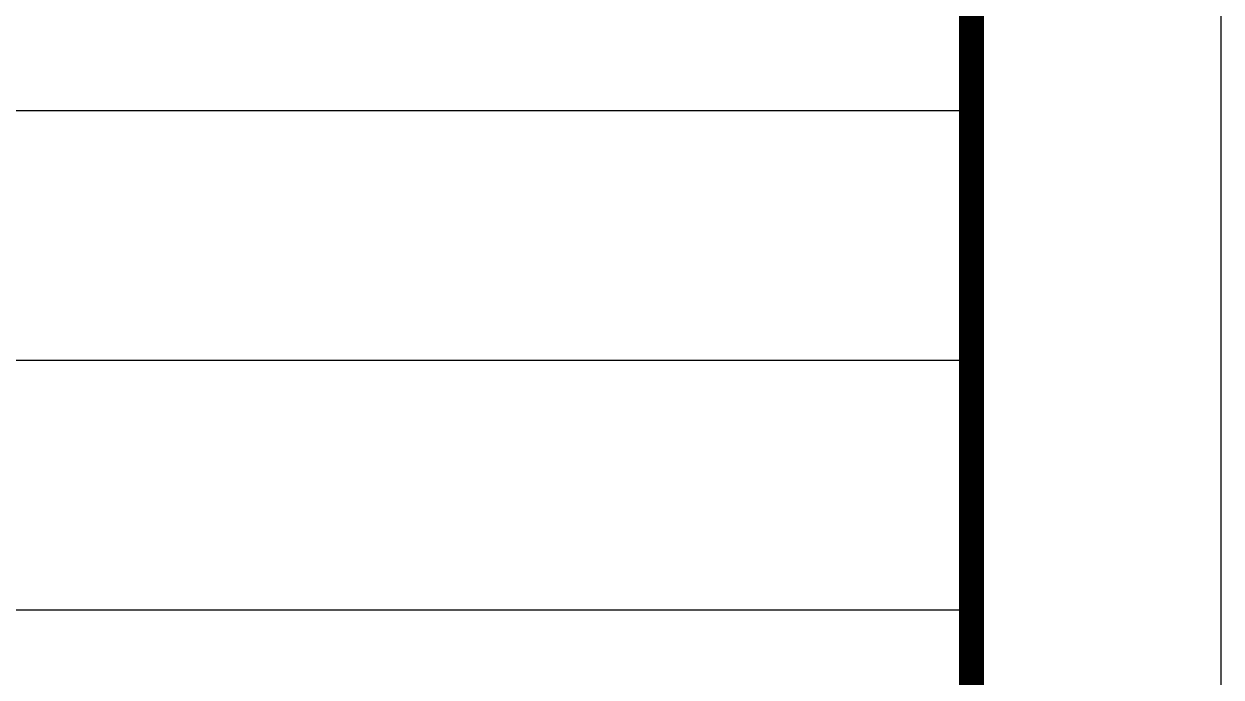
# Model space of a CAD drawing. Extents: x -446699 to 757189, y -606167 to -103070.
# Drawn here: x -197191 to -194794, y -417666 to -416357 of the extents above; entities that cross this region are included whole.
import ezdxf

# ---------------------------------------------------------------- set-up
doc = ezdxf.new("R2010")
doc.units = 0
doc.header["$LTSCALE"] = 1000
doc.header["$MEASUREMENT"] = 0
doc.layers.add('14', color=14, linetype='Continuous')
doc.layers.add('PUB_TITLE', color=4, linetype='Continuous')

# ---------------------------------------------------------------- blocks, each defined once
blk = doc.blocks.new('YHYHHRR')
at = {"layer": '14', "color": 14}
for p, q in [((256880.6, 475249.5), (266880.6, 475249.5)), ((256880.6, 474249.5), (266880.6, 474249.5)), ((256880.6, 473249.5), (266880.6, 473249.5))]:
    blk.add_line(p, q, dxfattribs=at)

msp = doc.modelspace()

# ---------------------------------------------------------------- linework, layer by layer
at = {"layer": 'PUB_TITLE'}
msp.add_lwpolyline([(-224493.9, -424230.8), (-194793.9, -424230.8), (-194793.9, -403230.8), (-224493.9, -403230.8)], close=True, dxfattribs=at)
at = {"layer": 'PUB_TITLE', "const_width": 50}
msp.add_lwpolyline([(-223243.9, -423730.8), (-195293.9, -423730.8), (-195293.9, -403730.8), (-223243.9, -403730.8)], close=True, dxfattribs=at)

# ---------------------------------------------------------------- block references
at = {"xscale": 0.49999995, "yscale": 0.49999995, "zscale": 0.49999995}
msp.add_blockref('YHYHHRR', (-328734.2, -654155.6), dxfattribs=at)

doc.saveas('drawing.dxf')
